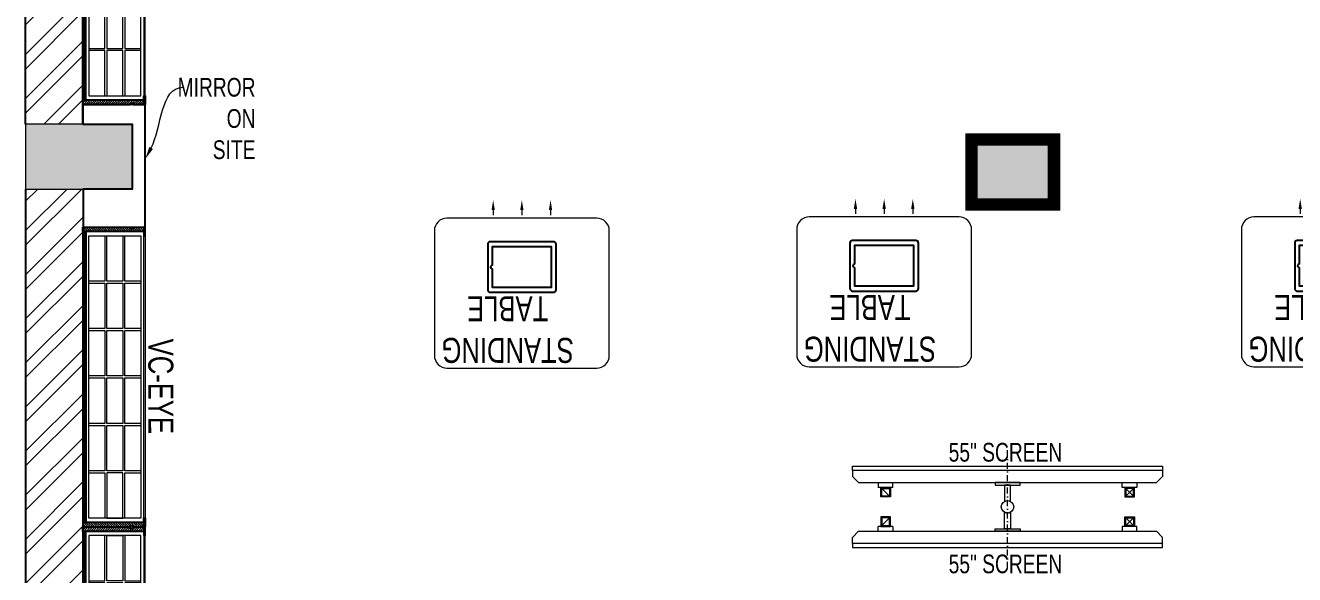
# Model space of a CAD drawing. Header units: feet. Extents: x 9066227 to 9075870, y -6882294 to -6864876.
# Drawn here: x 9066227 to 9071307, y -6874227 to -6872028 of the extents above; entities that cross this region are included whole.
import ezdxf
from ezdxf import colors
from ezdxf.entities.mleader import LeaderData, LeaderLine
from ezdxf.math import Vec2, Vec3

# ---------------------------------------------------------------- set-up
doc = ezdxf.new("R2010")
doc.units = ezdxf.units.FT
doc.header["$LTSCALE"] = 33
doc.header["$MEASUREMENT"] = 0
doc.linetypes.add('ACAD_ISO03W100', pattern=[30, 12, -18])
doc.linetypes.add('DASHDOT2', pattern=[0.5, 0.25, -0.125, 0, -0.125])
for name, color, linetype, lineweight in [('A-COL', 243, 'Continuous', 9), ('column hatch', 5, 'Continuous', 0), ('LENS-DIM', 252, 'Continuous', 5), ('LENS-PARTITION', 21, 'Continuous', 25), ('LENS-TEXT', 31, 'Continuous', 5), ('LK-EQPMT', 3, 'Continuous', 18), ('LK-FF&E FLOOR', 1, 'Continuous', 9), ('LK-FF&E WALL', 1, 'Continuous', 9), ('LK-IT', 3, 'Continuous', 18), ('LK-MIRROR', 133, 'Continuous', 13), ('LN-ELEVATION-1', 81, 'Continuous', 25), ('LN-ELEVATION-2', 103, 'Continuous', 20), ('LN-ELEVATION-3', 125, 'Continuous', 18), ('LN-HATCH', 251, 'Continuous', 0), ('PLANO-TXT', 252, 'Continuous', 5)]:
    doc.layers.add(name, color=color, linetype=linetype, lineweight=lineweight)
doc.layers.add('A-WALL', color=1, linetype='Continuous')
doc.styles.add('LK TXT', font='GILC____.TTF', dxfattribs={"height": 100})
doc.styles.get("Standard").update_dxf_attribs({"font": 'GILC____.TTF'})
pattern_1 = [(45, (7858054.0837, 3504049.203), (-4.4901280605, 4.4901280605), [])]

# ---------------------------------------------------------------- blocks, each defined once
blk = doc.blocks.new('A$C201422ec')
at = {"layer": 'column hatch'}
h = blk.add_hatch(color=8, dxfattribs=at)
h.dxf.hatch_style = 1
h.paths.add_polyline_path([(0, 0), (-330, 0), (-330, -260), (0, -260)])
h.paths.add_polyline_path([(-3690.1, 62), (-3887.1, 62), (-4117.1, 62), (-4116.1, -197.9), (-3886.1, -198), (-3690.1, -198)])
h.paths.add_polyline_path([(4651, 55.1), (4426.9, 3.7), (4340.4, -21.2), (4434.5, -347.9), (4521, -323), (4745, -270.6)])
h.paths.add_polyline_path([(-761.1, 3932.8), (-1101.1, 3932.8), (-1101.1, 3672.8), (-761.1, 3672.8)])
h.paths.add_polyline_path([(3706, 4112.4), (3308.2, 4001.4), (3380.2, 3751.5), (3780.3, 3853.6)])
h.paths.add_polyline_path([(-3693.1, 3954.2), (-3887.1, 3954.2), (-4117.1, 3954.2), (-4117.1, 3694.2), (-3887.1, 3694.2), (-3693.1, 3694.2)])
h.paths.add_polyline_path([(-3660.1, 7608.7), (-4117.1, 7608.7), (-4117.1, 7245.2), (-3660.1, 7245.2)])
h.paths.add_polyline_path([(-3682.1, 6364.5), (-3887.1, 6364.5), (-4117.1, 6364.5), (-4117.1, 6105.7), (-3887.1, 6105.7), (-3682.1, 6104.5)])
h.paths.add_polyline_path([(-726.3, 7094.4), (-1068.3, 7154.3), (-1108, 6927.8), (-1127, 6819.4), (-782.2, 6759), (-763.2, 6867.3)])
h.paths.add_polyline_path([(3062.6, 6477.8), (2701.1, 6536.6), (2665.9, 6208.2), (3150, 6156.3)])
h.paths.add_polyline_path([(3239.9, -8641.2), (3010.1, -8632), (2875.1, -8632), (2875.1, -8902), (3239.9, -8902)])
h.paths.add_polyline_path([(165.5, -7784.8), (-494.9, -7568.3), (-579, -7824.8), (80.8, -8043.3)])
h.paths.add_polyline_path([(-3547.1, -6604.8), (-3887.1, -6601.6), (-4117.1, -6602.7), (-4115.7, -6888.5), (-4036.9, -6888.5), (-3557.2, -6904.7)])
h.paths.add_polyline_path([(-26.4, -3503.7), (-356.4, -3503.7), (-356.4, -3763.7), (-26.4, -3763.7)])
h.paths.add_polyline_path([(-3707.1, -3360.5), (-3887.1, -3360.5), (-4117.1, -3360.5), (-4117.1, -3620.5), (-3901.1, -3620.5), (-3707.1, -3620.5)])
at = {"layer": 'LN-HATCH'}
h = blk.add_hatch(dxfattribs=at)
h.set_pattern_fill('ANSI32', color=256, scale=333, angle=180)
h.set_pattern_definition([(225, (-10989239.55, 5495545.76), (88.2999593, -88.2999593), []), (225, (-10989298.42, 5495545.76), (88.2999593, -88.2999593), [])])
h.paths.add_polyline_path([(3437.1, -3715.3), (5525.8, -3611.1), (4745, -270.6), (4521, -323), (5239.2, -3395.2), (3215.7, -3496.1), (3010.1, -8632), (3239.9, -8641.2)])
h.paths.add_polyline_path([(3780.3, 3853.6), (3557.3, 3796.7), (4426.9, 3.7), (4651, 55.1)])
h.paths.add_polyline_path([(3150, 6156.3), (2904.5, 6182.6), (3484.5, 4050.6), (3706, 4112.4)])
h.paths.add_polyline_path([(-726.3, 7094.4), (-763.2, 6867.3), (2676.5, 6307.6), (2701.1, 6536.6)])
h.paths.add_polyline_path([(-1068.3, 7154.3), (-3660.1, 7608.7), (-3660.1, 7375.2), (-1108, 6927.8)])
h.paths.add_polyline_path([(-3887.1, 7245.2), (-4117.1, 7245.2), (-4117.1, 6364.5), (-3887.1, 6364.5)])
h.paths.add_polyline_path([(-3887.1, 6105.7), (-4117.1, 6105.7), (-4117.1, 3954.2), (-3887.1, 3954.2)])
h.paths.add_polyline_path([(-3887.1, 3694.2), (-3889.1, 3694.2), (-4117.1, 3694.2), (-4117.1, 62), (-3887.1, 62)])
h.paths.add_polyline_path([(-3886.1, -198), (-4116.1, -197.9), (-4117.1, -3360.4), (-4117.1, -3360.5), (-3887.1, -3360.5)])
h.paths.add_polyline_path([(-3901.1, -3620.5), (-4117.1, -3620.5), (-4117.1, -6602.7), (-3887.1, -6601.6)])
at = {"layer": 'A-COL'}
for p, q in [((-330, 0), (0, 0)), ((-330, -260), (-330, 0)), ((0, 0), (0, -260)), ((0, -260), (-330, -260))]:
    blk.add_line(p, q, dxfattribs=at)
for points in [[(-3887.1, 62), (-4117.1, 62), (-4116.1, -197.9), (-3886.1, -198)], [(-3886.1, -198), (-3690.1, -198), (-3690.1, 62), (-3887.1, 62)]]:
    blk.add_lwpolyline(points, dxfattribs=at)
at = {"layer": 'A-WALL'}
for p, q in [((-4117.1, 62), (-4117.1, 3694.2)), ((-3887.1, 62), (-3887.1, 3694.2)), ((-4116.1, -197.9), (-4117.1, -3360.4)), ((-3886.1, -198), (-3887.1, -3360.5))]:
    blk.add_line(p, q, dxfattribs=at)
blk = doc.blocks.new('A$Ce8b6d310')
at = {"layer": 'LENS-DIM', "color": 2}
blk.add_lwpolyline([(6474.6, -175.4), (6199.1, 1003.2), (5884.8, 929.8), (5747.5, 1517.1), (5957.5, 1565.5), (6044, 1590.4), (5348, 4626.8), (-2269.9, 4626.8), (-2269.9, 1648.7), (-2072.9, 1648.7), (-2072.9, 1388.7), (-2268.9, 1388.7), (-2269.8, -1314)], dxfattribs=at)
blk.add_blockref('A$C201422ec', (1617.2, 1586.7), dxfattribs=at)
blk = doc.blocks.new('VC HD 1200')
at = {"layer": 'LN-HATCH', "ltscale": 0.5}
h = blk.add_hatch(dxfattribs=at)
h.set_pattern_fill('ANSI31', color=256, scale=2)
h.set_pattern_definition([(45, (3760859.753, 1795248.936), (-4.490128061, 4.490128061), [])])
h.paths.add_polyline_path([(-1200, 250), (-1200, 60), (-1194, 60), (-1194, 50), (-1200, 50), (-1200, 6), (-1182, 6), (-1182, 250)])
h = blk.add_hatch(dxfattribs=at)
h.set_pattern_fill('ANSI31', color=256, scale=2)
h.set_pattern_definition(pattern_1)
h.paths.add_polyline_path([(0, 250), (0, 60), (-6, 60), (-6, 50), (0, 50), (0, 6), (-18, 6), (-18, 250)])
h = blk.add_hatch(dxfattribs=at)
h.set_pattern_fill('ANSI31', color=256, scale=2)
h.set_pattern_definition([(45, (7858047.0837, 3504049.203), (-4.4901280605, 4.4901280605), [])])
h.paths.add_polyline_path([(-1165, 6), (-1165, 0), (-1200, 0), (-1200, 6)])
h = blk.add_hatch(dxfattribs=at)
h.set_pattern_fill('ANSI31', color=256, scale=2)
h.set_pattern_definition(pattern_1)
h.paths.add_polyline_path([(-28, 6), (-28, 0), (0, 0), (0, 6)])
at = {"layer": 'LN-ELEVATION-1', "ltscale": 0.5}
for points in [[(-1200, 250), (-1200, 60), (-1194, 60), (-1194, 50), (-1200, 50), (-1200, 6), (-1182, 6), (-1182, 250)], [(-18, 238), (-1182, 238), (-1182, 244), (-18, 244)], [(0, 250), (0, 60), (-6, 60), (-6, 50), (0, 50), (0, 6), (-18, 6), (-18, 250)], [(-1165, 6), (-1165, 0), (-1200, 0), (-1200, 6)], [(-35, 6), (-35, 0), (0, 0), (0, 6)]]:
    blk.add_lwpolyline(points, close=True, dxfattribs=at)
at = {"layer": 'LN-ELEVATION-3', "ltscale": 0.5}
for p, q in [((-1182, 250), (-18, 250)), ((-1165, 6), (-35, 6)), ((-35, 0), (-1165, 0))]:
    blk.add_line(p, q, dxfattribs=at)
for points in [[(-1165, 226), (-35, 226), (-35, 18), (-1165, 18)], [(-1165, 226), (-983.3, 226), (-983.3, 162), (-1165, 162)], [(-975.3, 226), (-793.7, 226), (-793.7, 162), (-975.3, 162)], [(-785.7, 226), (-604, 226), (-604, 162), (-785.7, 162)], [(-596, 226), (-414.3, 226), (-414.3, 162), (-596, 162)], [(-406.3, 226), (-224.7, 226), (-224.7, 162), (-406.3, 162)], [(-216.7, 226), (-35, 226), (-35, 162), (-216.7, 162)], [(-1165, 90), (-983.3, 90), (-983.3, 154), (-1165, 154)], [(-975.3, 154), (-793.7, 154), (-793.7, 90), (-975.3, 90)], [(-785.7, 154), (-604, 154), (-604, 90), (-785.7, 90)], [(-596, 154), (-414.3, 154), (-414.3, 90), (-596, 90)], [(-406.3, 154), (-224.7, 154), (-224.7, 90), (-406.3, 90)], [(-216.7, 154), (-35, 154), (-35, 90), (-216.7, 90)], [(-1165, 82), (-983.3, 82), (-983.3, 18), (-1165, 18)], [(-975.3, 82), (-793.7, 82), (-793.7, 18), (-975.3, 18)], [(-785.7, 82), (-604, 82), (-604, 18), (-785.7, 18)], [(-596, 82), (-414.3, 82), (-414.3, 18), (-596, 18)], [(-406.3, 82), (-224.7, 82), (-224.7, 18), (-406.3, 18)], [(-216.7, 82), (-35, 82), (-35, 18), (-216.7, 18)]]:
    blk.add_lwpolyline(points, close=True, dxfattribs=at)
blk = doc.blocks.new('Standing Table 700X600')
at = {"layer": 'LN-ELEVATION-1', "linetype": 'ByBlock', "lineweight": -2}
for p, q in [((-114.7, -32.3), (-114.7, -12)), ((0, -32.3), (0, -12)), ((114.7, -32.3), (114.7, -12))]:
    blk.add_line(p, q, dxfattribs=at)
at = {"layer": 'LN-ELEVATION-1'}
for points in [[(-127.2, 94.5), (126.8, 94.5, 0.414214), (136.8, 104.5), (136.8, 286.5, 0.414214), (126.8, 296.5), (-127.2, 296.5, 0.414214), (-137.2, 286.5), (-137.2, 104.5, 0.414214)], [(117.2, 186), (117.2, 113.5), (-117.8, 113.5), (-117.8, 277.5), (117.2, 277.5), (117.2, 205, 0.327538), (118.6, 203.1, -0.733799), (118.6, 187.9, 0.327538)]]:
    blk.add_lwpolyline(points, format="xyb", close=True, dxfattribs=at)
at = {"layer": 'LN-ELEVATION-1', "linetype": 'ByBlock', "lineweight": -2}
for points in [[(-108.1, -32.3), (-121.4, -32.3), (-114.7, -72.3)], [(6.7, -32.3), (-6.7, -32.3), (0, -72.3)], [(121.4, -32.3), (108.1, -32.3), (114.7, -72.3)]]:
    blk.add_solid(points, dxfattribs=at)
at = {"layer": 'LN-ELEVATION-2'}
blk.add_lwpolyline([(-300, 0), (300, 0, 0.414214), (350, 50), (350, 550, 0.414214), (300, 600), (-300, 600, 0.414214), (-350, 550), (-350, 50, 0.414214)], format="xyb", close=True, dxfattribs=at)
at = {"layer": 'LENS-TEXT', "color": 7, "linetype": 'Continuous', "ltscale": 3, "insert": (56.8, 445.9), "char_height": 100, "width": 783.964, "attachment_point": 5, "style": 'LK TXT'}
blk.add_mtext('STANDING TABLE', dxfattribs=at)
blk = doc.blocks.new('55INCH')
at = {"layer": 'LK-EQPMT', "ltscale": 12}
for p, q in [((2111558.8, 1135690.5), (2111583.2, 1135690.5)), ((2111583.2, 1135690.5), (2111607.7, 1135666)), ((2111607.7, 1134473.9), (2111607.7, 1135666)), ((2111607.7, 1135587.9), (2111627.2, 1135587.9)), ((2111627.2, 1135587.9), (2111627.2, 1135529.3)), ((2111627.2, 1135529.3), (2111607.7, 1135529.3)), ((2111627.2, 1134610.6), (2111607.7, 1134610.6)), ((2111627.2, 1134610.6), (2111627.2, 1134552)), ((2111607.7, 1134552), (2111627.2, 1134552)), ((2111583.2, 1134449.5), (2111607.7, 1134473.9)), ((2111558.8, 1134449.5), (2111583.2, 1134449.5))]:
    blk.add_line(p, q, dxfattribs=at)
at = {"layer": 'LK-EQPMT'}
for p, q in [((2111661.6, 1135543.3), (2111631, 1135573.9)), ((2111661.6, 1135573.9), (2111631, 1135543.3)), ((2111661.6, 1134597.1), (2111631, 1134566.5))]:
    blk.add_line(p, q, dxfattribs=at)
at = {"layer": 'LK-EQPMT', "ltscale": 12}
blk.add_lwpolyline([(2111542.6, 1135690.5), (2111558.8, 1135690.5), (2111558.8, 1134449.5), (2111542.6, 1134449.5)], close=True, dxfattribs=at)
at = {"layer": 'LK-EQPMT'}
for points in [[(2111627.2, 1135577.7), (2111627.2, 1135539.5), (2111665.4, 1135539.5), (2111665.4, 1135577.7)], [(2111631, 1135573.9), (2111631, 1135543.3), (2111661.6, 1135543.3), (2111661.6, 1135573.9)], [(2111627.2, 1134562.7), (2111627.2, 1134600.9), (2111665.4, 1134600.9), (2111665.4, 1134562.7)], [(2111631, 1134566.5), (2111631, 1134597.1), (2111661.6, 1134597.1), (2111661.6, 1134566.5)]]:
    blk.add_lwpolyline(points, close=True, dxfattribs=at)

msp = doc.modelspace()

# ---------------------------------------------------------------- linework, layer by layer
at = {"layer": 'LENS-PARTITION'}
msp.add_lwpolyline([(9066707.2, -6872385.6), (9066707.2, -6872385.6), (9066707.2, -6872344.9), (9066457.2, -6872344.9), (9066457.2, -6872423), (9066654.2, -6872423), (9066654.2, -6872683), (9066458.2, -6872683), (9066458.2, -6872835.6), (9066707.2, -6872835.6)], close=True, dxfattribs=at)
at = {"layer": 'LK-IT', "color": 1, "linetype": 'DASHDOT2', "ltscale": 3}
msp.add_line((9070158.2, -6874200.2), (9070158.2, -6873711.1), dxfattribs=at)
at = {"layer": 'LK-IT'}
for points in [[(9070208.2, -6873858.2), (9070108.2, -6873858.2), (9070108.2, -6873868.2), (9070208.2, -6873868.2)], [(9070208.2, -6874053.1), (9070108.2, -6874053.1), (9070108.2, -6874043.1), (9070208.2, -6874043.1)]]:
    msp.add_lwpolyline(points, close=True, dxfattribs=at)
for points in [[(9070170.7, -6873934), (9070170.7, -6873868.2), (9070145.7, -6873868.2), (9070145.7, -6873934, -0.267949), (9070170.7, -6873934, 1)], [(9070170.7, -6873977.3), (9070170.7, -6874043.1), (9070145.7, -6874043.1), (9070145.7, -6873977.3, 0.267949), (9070170.7, -6873977.3, -1)]]:
    msp.add_lwpolyline(points, format="xyb", dxfattribs=at)
at = {"layer": 'LK-IT', "color": 1}
msp.add_circle((9070158.2, -6873955.7), 25, dxfattribs=at)
at = {"layer": 'LK-MIRROR', "linetype": 'ACAD_ISO03W100', "ltscale": 0.05, "const_width": 50}
msp.add_lwpolyline([(9070014.3, -6872485), (9070344.3, -6872485), (9070344.3, -6872745), (9070014.3, -6872745)], close=True, dxfattribs=at)

# ---------------------------------------------------------------- block references
at = {"layer": 'LENS-PARTITION'}
msp.add_blockref('A$Ce8b6d310', (9068727.1, -6874071.7), dxfattribs=at)
at = {"layer": 'LK-FF&E FLOOR', "rotation": 180}
for p in [(9068214.3, -6872799.7), (9069664.3, -6872794.9), (9071444.3, -6872794.9)]:
    msp.add_blockref('Standing Table 700X600', p, dxfattribs=at)
at = {"layer": 'LK-FF&E WALL', "xscale": -1, "rotation": 90}
for p in [(9066707.2, -6872344.9), (9066707.2, -6875235.6)]:
    msp.add_blockref('VC HD 1200', p, dxfattribs=at)
at = {"layer": 'LK-FF&E WALL', "rotation": 90.00000000000003}
msp.add_blockref('VC HD 1200', (9066707.2, -6872835.6), dxfattribs=at)
at = {"layer": 'LK-IT', "rotation": 270}
msp.add_blockref('55INCH', (7935088.3, -4762250.6), dxfattribs=at)
at = {"layer": 'LK-IT', "xscale": -1, "rotation": 270}
msp.add_blockref('55INCH', (7935088.3, -8985660.8), dxfattribs=at)

# ---------------------------------------------------------------- texts
at = {"layer": 'LENS-TEXT', "color": 0, "linetype": 'Continuous', "ltscale": 3, "char_height": 75, "width": 783.964, "attachment_point": 5, "style": 'LK TXT'}
for insert in [(9070149.8, -6873737.4), (9070149.8, -6874184.4)]:
    msp.add_mtext('\\pt225;55" SCREEN', dxfattribs=dict(at, insert=insert))
at = {"layer": 'PLANO-TXT', "linetype": 'Continuous', "ltscale": 3, "insert": (9066768.6, -6873473.1), "char_height": 100, "width": 271.785, "attachment_point": 5, "rotation": 270.0985, "style": 'LK TXT'}
msp.add_mtext('VC-EYE', dxfattribs=at)

# ---------------------------------------------------------------- leaders
at = {"layer": 'LENS-TEXT', "color": 0, "linetype": 'Continuous', "ltscale": 3}
ml = msp.add_multileader_mtext('Standard', dxfattribs=at)
ml.set_content('\\pxqr,t3;{\\C0;MIRROR ON SITE}', color=1)
ml.set_leader_properties(color=256, linetype='ByLayer', lineweight=-1)
ml.build(insert=Vec2(0, 0))
ml.multileader.update_dxf_attribs({"leader_type": 2, "dogleg_length": 0.36, "arrow_head_size": 50})
ctx = ml.context
ctx.base_point, ctx.char_height, ctx.arrow_head_size, ctx.landing_gap_size, ctx.plane_origin, ctx.plane_x_axis, ctx.plane_y_axis = Vec3(9066858.6, -6872275.8, 47488.1), 75, 50, 0.09, Vec3(9073146.5, -6873753.6, 47488.1), Vec3(0.999999, -0.001097), Vec3(0.001097, 0.999999)
notes = []
notes.append((ctx, [(1, (1, 1, 0), (9066858.3, -6872275.8, 47488.1), (0.999999, -0.001097), 0.36, [(1, [(9066707.2, -6872562.9, 47488.1)], 0, [])])]))
ctx.mtext.insert, ctx.mtext.text_direction, ctx.mtext.rotation, ctx.mtext.width, ctx.mtext.flow_direction = Vec3(9066858.8, -6872237.8, 47488.1), Vec3(0.999999, -0.001097), 6.282088, 289.544, 5
for ctx, leaders in notes:
    for number, flags, end, landing, length, lines in leaders:
        leader = LeaderData()
        leader.index, (leader.has_last_leader_line, leader.has_dogleg_vector, leader.attachment_direction) = number, flags
        leader.last_leader_point, leader.dogleg_vector, leader.dogleg_length = Vec3(end), Vec3(landing), length
        for number, points, colour, breaks in lines:
            line = LeaderLine()
            line.index, line.vertices, line.color, line.breaks = number, Vec3.list(points), colors.encode_raw_color(colour), breaks
            leader.lines.append(line)
        ctx.leaders.append(leader)

doc.saveas('drawing.dxf')
